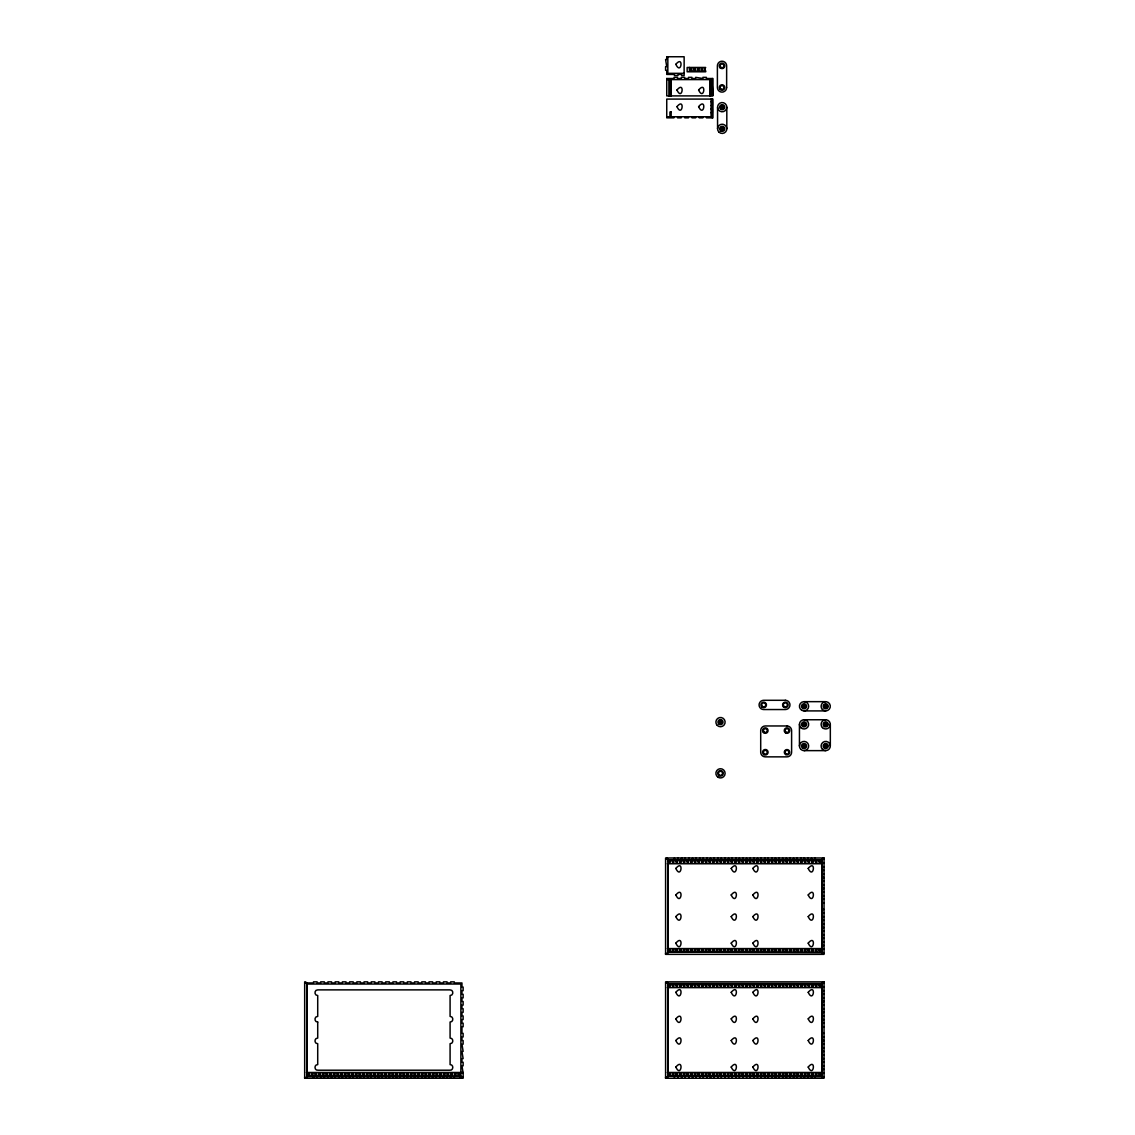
<?xml version="1.0" encoding="UTF-8"?>
<svg xmlns="http://www.w3.org/2000/svg" width="1135" height="1135" viewBox="0 0 1135 1135"><rect width="100%" height="100%" fill="white"/><g stroke="black" fill="none" stroke-linecap="round" stroke-linejoin="round"><path stroke-width="1.5" d="M306.904 1072.547L306.904 984.031L460.881 984.031L460.881 1077.243L463.123 1077.243L463.123 1078.25L304.677 1078.25L304.677 1077.172M305.826 1078.25L306.904 1076.079M665.592 1078.25L665.592 981.86L824.038 981.86L824.038 1078.25L665.592 1078.25L665.592 1077.172M665.592 954.351L665.592 857.975L824.038 857.975L824.038 954.351L665.592 954.351L665.592 953.272M666.742 954.351L666.671 953.272L667.834 953.343L667.834 858.982L666.671 859.053L666.671 857.975M666.742 78.514L666.742 79.592L711.077 79.592L711.077 95.893L666.742 95.893L666.742 78.514L674.034 78.514L674.034 77.35L677.51 77.35L677.51 78.514L681.255 78.514L681.255 77.35L684.717 77.35L684.717 78.514L688.477 78.514L688.477 77.35L691.939 77.35L691.939 78.514L695.698 78.514L695.698 77.35L702.92 78.514L702.92 77.35L706.381 77.35L706.381 78.514L712.95 78.514L712.95 95.893L712.298 86.118L711.077 86.118L711.077 95.893M667.834 1076.079L821.797 1076.519M667.834 1072.547L667.834 987.578M667.834 948.647L667.834 863.678M712.298 95.893L712.298 78.514M824.038 1077.243L821.797 1077.243L821.797 984.102L821.797 982.882L824.038 982.882M667.834 860.202L821.797 860.131L821.797 858.982L824.038 858.982L824.038 857.975M822.96 982.953L822.96 982.03M824.038 982.953L824.038 981.86M705.686 70.994L689.385 70.994L689.385 67.462M684.135 73.335L667.834 73.335L667.834 56.75M711.077 89.878L712.298 89.878M711.077 93.34L712.298 93.34M711.077 101.753L712.298 101.753L712.298 105.512L711.077 105.512M711.077 108.974L712.298 108.974L712.298 112.72L711.077 112.72M666.742 116.763L711.077 116.763L711.077 99.085M804.048 701.657L825.712 701.657M804.048 710.907L825.712 710.907M804.048 719.746L825.712 719.746M804.048 750.632L825.712 750.632M667.834 859.706L821.797 859.706M676.673 860.06L681.993 860.06M690.832 860.06L696.152 860.06M704.991 860.06L713.844 860.06M722.697 860.06L729.777 860.06M738.615 860.06L743.936 860.06M752.775 860.06L761.628 860.06M770.481 860.06L777.56 860.06M786.413 860.06L791.719 860.06M800.572 860.06L805.878 860.06M818.264 860.06L821.797 860.06M667.323 863.749L822.279 863.749M822.889 866.771L824.038 866.771M822.889 870.375L824.038 870.375M822.889 873.993L824.038 873.993M822.96 874.063L824.038 874.063M822.96 877.525L824.038 877.525M822.889 877.596L824.038 877.596M822.889 881.214L824.038 881.214M822.889 884.818L824.038 884.818M822.889 895.643L824.038 895.728M822.889 899.26L824.038 899.19M822.889 909.447L824.038 909.447M822.889 913.065L824.038 913.065M822.889 916.669L824.038 916.669M822.889 920.286L824.038 920.357M822.889 923.89L824.038 923.819M822.889 927.494L824.038 927.579M822.889 931.111L824.038 931.04M822.889 934.715L824.038 934.715M822.889 938.333L824.038 938.333M822.889 941.936L824.038 942.007M822.889 945.554L824.038 945.483M667.352 948.576L822.308 948.576M821.797 952.18L667.834 952.109L821.797 952.62M824.038 953.343L821.797 953.343L821.797 860.202M304.677 982.953L313.501 982.953L313.501 981.86L317.119 981.86L317.119 982.953L320.723 982.953L320.723 981.86L324.34 981.86L324.34 982.953L327.944 982.953L327.944 981.86L331.562 981.86L331.562 982.953L335.166 982.953L335.166 981.86L338.769 981.86L338.769 982.953L342.387 982.953L342.387 981.86L345.991 981.86L345.991 982.953L349.608 982.953L349.608 981.86L353.212 981.86L353.212 982.953L356.83 982.953L356.83 981.86L360.433 981.86L360.433 982.953L364.037 982.953L364.037 981.86L367.655 981.86L367.655 982.953L371.259 982.953L371.259 981.86L374.876 981.86L374.876 982.953L378.48 982.953L378.48 981.86L382.098 981.86L382.098 982.953L385.701 982.953L385.701 981.86L389.305 981.86L389.305 982.953L392.923 982.953L392.923 981.86L396.526 981.86L396.526 982.953L400.144 982.953L400.144 981.86L403.748 981.86L403.748 982.953L407.351 982.953L407.351 981.86L410.969 981.86L410.969 982.953L414.573 982.953L414.573 981.86L418.191 981.86L418.191 982.953L421.794 982.953L421.794 981.86L425.412 981.86L425.412 982.953L429.016 982.953L429.016 981.86L432.619 981.86L432.619 982.953L436.237 982.953L436.237 981.86L439.841 981.86L439.841 982.953L443.459 982.953L443.459 981.86L447.062 981.86L447.062 982.953L450.68 982.953L450.68 981.86L454.284 981.86L454.284 982.953L461.959 982.953L461.959 987.053L463.123 987.053L463.123 990.671L461.959 990.671L461.959 994.274L463.123 994.274L463.123 997.892L461.959 997.892L461.959 1001.496L463.123 1001.496L463.123 1005.113L461.959 1005.113L461.959 1008.717L463.123 1008.717L463.123 1012.321L461.959 1012.321L461.959 1015.938L463.123 1015.938L463.123 1019.542L461.959 1019.542L461.959 1023.16L463.123 1023.16L463.123 1026.764L461.959 1026.764L461.959 1033.347L463.123 1033.347L463.123 1036.964L461.959 1036.964L461.959 1040.568L463.123 1040.568L463.123 1044.172L461.959 1044.172L463.123 1051.393L461.959 1051.393L463.123 1058.614L461.959 1058.614L461.959 1062.232L463.123 1062.232L463.123 1065.836L461.959 1065.836L463.123 1073.057L461.959 1073.057M304.677 983.236L306.833 983.236M667.834 983.591L821.797 983.591M667.834 984.102L821.797 984.031M822.889 987.053L824.038 987.053M667.323 987.634L822.279 987.634M822.889 990.671L824.038 990.671M822.889 994.274L824.038 994.274M822.889 1005.113L824.038 1005.113M822.889 1008.717L824.038 1008.717M822.889 1012.321L824.038 1012.321M822.96 1012.406L824.038 1012.406M822.96 1015.868L824.038 1015.868M822.889 1015.938L824.038 1015.938M822.889 1019.542L824.038 1019.613M822.889 1023.16L824.038 1023.089M822.889 1033.347L824.038 1033.347M822.889 1036.964L824.038 1036.964M822.96 1040.497L824.038 1040.497M822.889 1040.568L824.038 1040.568M822.889 1044.172L824.038 1044.257M822.889 1047.789L824.038 1047.718M822.889 1051.393L824.038 1051.464M822.889 1055.011L824.038 1055.011M822.889 1058.614L824.038 1058.614M822.889 1062.232L824.038 1062.232M822.889 1065.836L824.038 1065.836M822.889 1069.44L824.038 1069.369M306.436 1072.476L463.151 1072.476L463.151 1076.803L459.632 1076.803M667.352 1072.476L822.308 1072.476M822.889 1073.057L824.038 1073.128M460.881 1076.079L306.904 1076.008L306.904 1072.476M667.834 1076.008L821.797 1076.079M306.904 1076.519L460.881 1076.519M830.323 724.357L830.323 746.021M822.96 953.272L822.96 954.351M821.882 859.053L821.882 953.272M821.882 982.953L821.882 1077.172M811.525 857.975L811.596 859.053M811.596 1077.172L811.525 1078.25M808.063 857.975L807.992 859.053M807.992 1077.172L808.063 1078.25M804.375 857.975L804.375 859.053M804.375 1077.172L804.375 1078.25M804.304 857.975L804.304 858.982M804.304 1077.243L804.304 1078.25M800.842 857.975L800.842 858.982M800.842 1077.243L800.842 1078.25M800.771 857.975L800.771 859.053M800.771 1077.172L800.771 1078.25M799.437 724.357L799.437 746.021M797.082 857.975L797.153 859.053M797.153 1077.172L797.153 1078.25M793.549 857.975L793.549 859.053M793.549 1077.172L793.549 1078.25M782.639 857.975L782.724 859.053M782.724 1077.172L782.639 1078.25M779.178 857.975L779.107 859.053M779.107 1077.172L779.178 1078.25M775.503 857.975L775.503 859.053M775.503 1077.172L775.503 1078.25M775.432 857.975L775.432 858.982M775.432 1077.243L775.432 1078.25M768.211 857.975L768.281 859.053M768.281 1077.172L768.281 1078.25M764.735 857.975L764.664 859.053M764.664 1077.172L764.735 1078.25M760.989 857.975L761.06 859.053M761.06 1077.172L760.989 1078.25M757.527 857.975L757.456 859.053M757.456 1077.172L757.527 1078.25M753.768 857.975L753.839 859.053M753.839 1077.172L753.768 1078.25M750.306 857.975L750.235 859.053M750.235 1077.172L750.235 1078.25M746.546 857.975L746.617 859.053M746.617 1077.172L746.546 1078.25M743.084 857.975L743.014 859.053M743.014 1077.172L743.084 1078.25M739.396 857.975L739.396 859.053M739.396 1077.172L739.396 1078.25M735.792 857.975L735.792 859.053M735.792 1077.172L735.792 1078.25M732.189 857.975L732.189 859.053M732.189 1077.172L732.189 1078.25M728.571 857.975L728.571 859.053M728.571 1077.172L728.571 1078.25M726.811 107.172A4.625 4.625 0 0 1 719.874 111.173A4.625 4.625 0 0 1 719.874 103.171A4.625 4.625 0 0 1 726.811 107.172L726.811 128.837M724.967 857.975L724.967 859.053M724.967 1077.172L724.967 1078.25M724.896 857.975L724.896 858.982M724.896 1077.243L724.896 1078.25M721.349 857.975L721.349 859.053M721.349 1077.172L721.349 1078.25M717.746 857.975L717.746 859.053M717.746 1077.172L717.746 1078.25M717.561 107.172L717.561 128.837M714.128 857.975L714.128 859.053M714.128 1077.172L714.128 1078.25M712.227 99.085L712.227 117.841M706.991 857.975L706.991 858.982M706.991 1077.243L706.991 1078.25M706.921 857.975L706.921 859.053M706.921 1077.172L706.921 1078.25M706.452 116.763L706.452 117.841L712.95 117.841L712.95 99.085L666.742 99.085L666.742 117.841L673.963 117.841L673.963 116.763M703.303 857.975L703.303 859.053M703.303 1077.172L703.303 1078.25M702.849 116.763L702.849 117.841L699.231 117.841L699.231 116.763M699.699 857.975L699.699 859.053M699.699 1077.172L699.699 1078.25M695.627 116.763L695.627 117.841L692.01 117.841L692.01 116.763M688.874 857.975L688.874 859.053M688.874 1077.172L688.874 1078.25M688.406 116.763L688.406 117.841L684.802 117.841L684.802 116.763M685.256 857.975L685.256 859.053M685.256 1077.172L685.256 1078.25M681.653 857.975L681.653 859.053M681.653 1077.172L681.653 1078.25M681.582 857.975L681.582 858.982M681.582 1077.243L681.582 1078.25M681.184 116.763L681.184 117.841L677.581 117.841L677.581 116.763M678.106 857.975L678.106 858.982M678.106 1077.243L678.106 1078.25M678.035 857.975L678.035 859.053M678.035 1077.172L678.035 1078.25M674.431 857.975L674.431 859.053M674.431 1077.172L674.431 1078.25M668.912 79.592L668.912 95.893M666.742 981.86L666.742 982.882M666.742 1077.172L666.742 1078.25L666.671 1077.172L667.834 1077.243L667.834 982.882L666.671 982.953L666.671 981.86M461.959 1077.172L461.959 1078.25M454.284 1077.172L454.355 1078.25M447.062 1077.172L447.062 1078.25M443.459 1077.172L443.459 1078.25M439.841 1077.172L439.841 1078.25M436.237 1077.172L436.237 1078.25M436.166 1077.243L436.166 1078.25M432.705 1077.243L432.705 1078.25M432.619 1077.172L432.619 1078.25M429.016 1077.172L429.016 1078.25M425.412 1077.172L425.412 1078.25M414.573 1077.172L414.573 1078.25M410.969 1077.172L410.969 1078.25M400.144 1077.172L400.144 1078.25M396.526 1077.172L396.526 1078.25M392.923 1077.172L392.923 1078.25M392.852 1077.243L392.852 1078.25M389.376 1077.243L389.376 1078.25M389.305 1077.172L389.305 1078.25M385.701 1077.172L385.63 1078.25M382.098 1077.172L382.169 1078.25M378.48 1077.172L378.48 1078.25M371.259 1077.172L371.259 1078.25M367.655 1077.172L367.655 1078.25M364.037 1077.172L364.037 1078.25M360.433 1077.172L360.433 1078.25M356.83 1077.172L356.83 1078.25M353.212 1077.172L353.212 1078.25M349.608 1077.172L349.608 1078.25M345.991 1077.172L345.991 1078.25M342.387 1077.172L342.387 1078.25M338.769 1077.172L338.769 1078.25M335.166 1077.172L335.095 1078.25M331.562 1077.172L331.562 1078.25M324.34 1077.172L324.34 1078.25M320.723 1077.172L320.723 1078.25M317.119 1077.172L317.119 1078.25M313.501 1077.172L313.501 1078.25M313.43 1077.243L313.43 1078.25M306.833 982.953L306.833 1077.172M305.755 982.953L305.755 981.86L304.677 981.86L304.677 1078.25M317.715 1022.039L317.715 1038.071C314.083 1037.901 314.083 1043.874 317.715 1043.703L317.715 1064.602C313.842 1064.46 314.253 1070.872 318.07 1070.206L449.715 1070.206C453.532 1070.872 453.957 1064.46 450.084 1064.602L450.084 1043.703C453.716 1043.874 453.716 1037.901 450.084 1038.071L450.084 1022.039C453.716 1022.209 453.716 1016.251 450.084 1016.407L450.084 995.508C453.716 995.679 453.716 989.72 450.084 989.876L317.757 989.876C314.097 989.649 314.055 995.679 317.715 995.508L317.715 1016.407C314.083 1016.251 314.083 1022.209 317.715 1022.039M666.742 857.975L666.742 858.982L666.742 857.975M666.742 56.75L666.742 59.488L665.592 59.488L666.742 66.695L665.592 66.695L665.592 70.313L666.742 70.313L666.742 74.428L674.431 74.428L674.431 75.506L678.035 75.506L678.035 74.428L681.653 74.428L681.653 75.506L684.135 75.506L684.135 56.75L666.742 56.75M669.92 79.592L669.92 95.893L669.92 79.592M671.154 79.592L671.154 95.893L671.154 79.592M709.985 79.592L709.985 95.893L709.985 79.592M822.889 1077.243L822.889 1078.25L822.889 1077.172M822.96 857.975L822.96 859.053L822.889 857.975M675.836 64.312C681.241 75.974 684.079 54.437 675.836 64.312M676.957 90.02C682.348 101.696 685.185 80.145 676.957 90.02M676.957 106.647C682.348 118.324 685.185 96.773 676.957 106.647M698.607 90.02C704.012 101.696 706.85 80.145 698.607 90.02M698.607 106.647C704.012 118.324 706.85 96.773 698.607 106.647M675.836 868.431C681.241 880.093 684.079 858.557 675.836 868.431M675.836 894.962C681.241 906.638 684.079 885.087 675.836 894.962M675.836 916.626C681.241 928.288 684.079 906.751 675.836 916.626M675.836 943.157C681.241 954.833 684.079 933.282 675.836 943.157M675.836 992.331C681.241 1003.993 684.079 982.456 675.836 992.331M675.836 1018.861C681.241 1030.537 684.079 1008.987 675.836 1018.861M675.836 1040.525C681.241 1052.188 684.079 1030.651 675.836 1040.525M675.836 1067.056C681.241 1078.718 684.079 1057.182 675.836 1067.056M731.195 868.431C736.601 880.093 739.438 858.557 731.195 868.431M731.195 894.962C736.601 906.638 739.438 885.087 731.195 894.962M731.195 916.626C736.601 928.288 739.438 906.751 731.195 916.626M731.195 943.157C736.601 954.833 739.438 933.282 731.195 943.157M731.195 992.331C736.601 1003.993 739.438 982.456 731.195 992.331M731.195 1018.861C736.601 1030.537 739.438 1008.987 731.195 1018.861M731.195 1040.525C736.601 1052.188 739.438 1030.651 731.195 1040.525M731.195 1067.056C736.601 1078.718 739.438 1057.182 731.195 1067.056M752.86 868.431C758.251 880.093 761.088 858.557 752.86 868.431M752.86 894.962C758.251 906.638 761.088 885.087 752.86 894.962M752.86 916.626C758.251 928.288 761.088 906.751 752.86 916.626M752.86 943.157C758.251 954.833 761.088 933.282 752.86 943.157M752.86 992.331C758.251 1003.993 761.088 982.456 752.86 992.331M752.86 1018.861C758.251 1030.537 761.088 1008.987 752.86 1018.861M752.86 1040.525C758.251 1052.188 761.088 1030.651 752.86 1040.525M752.86 1067.056C758.251 1078.718 761.088 1057.182 752.86 1067.056M808.205 868.431C813.611 880.093 816.448 858.557 808.205 868.431M808.205 894.962C813.611 906.638 816.448 885.087 808.205 894.962M808.205 916.626C813.611 928.288 816.448 906.751 808.205 916.626M808.205 943.157C813.611 954.833 816.448 933.282 808.205 943.157M808.205 992.331C813.611 1003.993 816.448 982.456 808.205 992.331M808.205 1018.861C813.611 1030.537 816.448 1008.987 808.205 1018.861M808.205 1040.525C813.611 1052.188 816.448 1030.651 808.205 1040.525M808.205 1067.056C813.611 1078.718 816.448 1057.182 808.205 1067.056M307.684 1073.994C309.004 1078.136 310.905 1071.085 307.684 1073.994M311.345 1073.994C312.678 1078.136 314.565 1071.085 311.345 1073.994M315.019 1073.994C316.339 1078.136 318.24 1071.085 315.019 1073.994M318.68 1073.994C320.013 1078.136 321.9 1071.085 318.68 1073.994M322.354 1073.994C323.674 1078.136 325.575 1071.085 322.354 1073.994M326.015 1073.994C327.348 1078.136 329.235 1071.085 326.015 1073.994M329.689 1073.994C331.009 1078.136 332.91 1071.085 329.689 1073.994M333.349 1073.994C334.683 1078.136 336.57 1071.085 333.349 1073.994M337.024 1073.994C338.343 1078.136 340.245 1071.085 337.024 1073.994M340.684 1073.994C342.018 1078.136 343.905 1071.085 340.684 1073.994M344.359 1073.994C345.678 1078.136 347.565 1071.085 344.359 1073.994M348.019 1073.994C349.353 1078.136 351.24 1071.085 348.019 1073.994M351.694 1073.994C353.013 1078.136 354.9 1071.085 351.694 1073.994M355.354 1073.994C356.688 1078.136 358.575 1071.085 355.354 1073.994M359.029 1073.994C360.348 1078.136 362.235 1071.085 359.029 1073.994M362.689 1073.994C364.023 1078.136 365.91 1071.085 362.689 1073.994M366.364 1073.994C367.683 1078.136 369.57 1071.085 366.364 1073.994M370.024 1073.994C371.358 1078.136 373.245 1071.085 370.024 1073.994M373.699 1073.994C375.018 1078.136 376.905 1071.085 373.699 1073.994M377.359 1073.994C378.693 1078.136 380.58 1071.085 377.359 1073.994M381.034 1073.994C382.353 1078.136 384.24 1071.085 381.034 1073.994M384.694 1073.994C386.028 1078.136 387.915 1071.085 384.694 1073.994M388.369 1073.994C389.688 1078.136 391.575 1071.085 388.369 1073.994M392.029 1073.994C393.363 1078.136 395.25 1071.085 392.029 1073.994M395.704 1073.994C397.023 1078.136 398.91 1071.085 395.704 1073.994M399.364 1073.994C400.698 1078.136 402.584 1071.085 399.364 1073.994M403.038 1073.994C404.358 1078.136 406.245 1071.085 403.038 1073.994M406.699 1073.994C408.033 1078.136 409.919 1071.085 406.699 1073.994M410.373 1073.994C411.693 1078.136 413.58 1071.085 410.373 1073.994M414.034 1073.994C415.367 1078.136 417.254 1071.085 414.034 1073.994M417.708 1073.994C419.028 1078.136 420.915 1071.085 417.708 1073.994M421.369 1073.994C422.702 1078.136 424.589 1071.085 421.369 1073.994M425.043 1073.994C426.363 1078.136 428.25 1071.085 425.043 1073.994M428.704 1073.994C430.037 1078.136 431.924 1071.085 428.704 1073.994M432.378 1073.994C433.698 1078.136 435.585 1071.085 432.378 1073.994M436.039 1073.994C437.372 1078.136 439.259 1071.085 436.039 1073.994M439.713 1073.994C441.033 1078.136 442.92 1071.085 439.713 1073.994M443.374 1073.994C444.707 1078.136 446.594 1071.085 443.374 1073.994M447.048 1073.994C448.368 1078.136 450.255 1071.085 447.048 1073.994M450.709 1073.994C452.042 1078.136 453.929 1071.085 450.709 1073.994M454.383 1073.994C455.702 1078.136 457.589 1071.085 454.383 1073.994M458.043 1073.994C459.377 1078.136 461.264 1071.085 458.043 1073.994M690.151 68.98C691.485 73.122 693.371 66.057 690.151 68.98M693.826 68.98C695.145 73.122 697.032 66.057 693.826 68.98M697.486 68.98C698.819 73.122 700.706 66.057 697.486 68.98M701.16 68.98C702.48 73.122 704.367 66.057 701.16 68.98M704.821 68.98L705.686 71.789L687.143 71.789L687.143 67.462L705.686 67.462L704.821 68.98M721.278 106.931C722.428 110.521 724.059 104.406 721.278 106.931M721.278 128.595C722.428 132.171 724.059 126.056 721.278 128.595M668.572 861.664C669.905 865.792 671.792 858.741 668.572 861.664M672.246 861.664C673.566 865.792 675.453 858.741 672.246 861.664M675.907 861.664C677.24 865.792 679.127 858.741 675.907 861.664M679.581 861.664C680.901 865.792 682.788 858.741 679.581 861.664M668.6 950.108C669.934 954.237 671.821 947.186 668.6 950.108M683.242 861.664C684.575 865.792 686.462 858.741 683.242 861.664M672.275 950.108C673.594 954.237 675.481 947.186 672.275 950.108M668.572 985.549C669.905 989.692 671.792 982.64 668.572 985.549M686.916 861.664C688.236 865.792 690.123 858.741 686.916 861.664M675.935 950.108C677.269 954.237 679.156 947.186 675.935 950.108M672.246 985.549C673.566 989.692 675.453 982.64 672.246 985.549M690.577 861.664C691.91 865.792 693.797 858.741 690.577 861.664M679.61 950.108C680.929 954.237 682.816 947.186 679.61 950.108M675.907 985.549C677.24 989.692 679.127 982.64 675.907 985.549M694.251 861.664C695.571 865.792 697.457 858.741 694.251 861.664M683.27 950.108C684.604 954.237 686.491 947.186 683.27 950.108M679.581 985.549C680.901 989.692 682.788 982.64 679.581 985.549M668.6 1073.994C669.934 1078.136 671.821 1071.085 668.6 1073.994M697.912 861.664C699.245 865.792 701.132 858.741 697.912 861.664M686.945 950.108C688.264 954.237 690.151 947.186 686.945 950.108M683.242 985.549C684.575 989.692 686.462 982.64 683.242 985.549M672.275 1073.994C673.594 1078.136 675.481 1071.085 672.275 1073.994M719.59 721.86C720.739 725.449 722.385 719.335 719.59 721.86M701.586 861.664C702.905 865.792 704.792 858.741 701.586 861.664M690.605 950.108C691.939 954.237 693.826 947.186 690.605 950.108M686.916 985.549C688.236 989.692 690.123 982.64 686.916 985.549M675.935 1073.994C677.269 1078.136 679.156 1071.085 675.935 1073.994M705.246 861.664C706.58 865.792 708.467 858.741 705.246 861.664M694.279 950.108C695.599 954.237 697.486 947.186 694.279 950.108M690.577 985.549C691.91 989.692 693.797 982.64 690.577 985.549M679.61 1073.994C680.929 1078.136 682.816 1071.085 679.61 1073.994M708.921 861.664C710.24 865.792 712.127 858.741 708.921 861.664M697.94 950.108C699.274 954.237 701.16 947.186 697.94 950.108M694.251 985.549C695.571 989.692 697.457 982.64 694.251 985.549M683.27 1073.994C684.604 1078.136 686.491 1071.085 683.27 1073.994M712.581 861.664C713.915 865.792 715.802 858.741 712.581 861.664M701.614 950.108C702.934 954.237 704.821 947.186 701.614 950.108M697.912 985.549C699.245 989.692 701.132 982.64 697.912 985.549M686.945 1073.994C688.264 1078.136 690.151 1071.085 686.945 1073.994M716.256 861.664C717.575 865.792 719.462 858.741 716.256 861.664M705.275 950.108C706.608 954.237 708.495 947.186 705.275 950.108M701.586 985.549C702.905 989.692 704.792 982.64 701.586 985.549M690.605 1073.994C691.939 1078.136 693.826 1071.085 690.605 1073.994M719.916 861.664C721.25 865.792 723.137 858.741 719.916 861.664M708.949 950.108C710.269 954.237 712.156 947.186 708.949 950.108M705.246 985.549C706.58 989.692 708.467 982.64 705.246 985.549M694.279 1073.994C695.599 1078.136 697.486 1071.085 694.279 1073.994M723.591 861.664C724.91 865.792 726.797 858.741 723.591 861.664M712.61 950.108C713.943 954.237 715.83 947.186 712.61 950.108M708.921 985.549C710.24 989.692 712.127 982.64 708.921 985.549M697.94 1073.994C699.274 1078.136 701.16 1071.085 697.94 1073.994M727.251 861.664C728.585 865.792 730.472 858.741 727.251 861.664M716.284 950.108C717.604 954.237 719.491 947.186 716.284 950.108M712.581 985.549C713.915 989.692 715.802 982.64 712.581 985.549M701.614 1073.994C702.934 1078.136 704.821 1071.085 701.614 1073.994M730.926 861.664C732.245 865.792 734.132 858.741 730.926 861.664M719.945 950.108C721.278 954.237 723.165 947.186 719.945 950.108M716.256 985.549C717.575 989.692 719.462 982.64 716.256 985.549M705.275 1073.994C706.608 1078.136 708.495 1071.085 705.275 1073.994M734.586 861.664C735.92 865.792 737.807 858.741 734.586 861.664M723.619 950.108C724.939 954.237 726.826 947.186 723.619 950.108M719.916 985.549C721.25 989.692 723.137 982.64 719.916 985.549M708.949 1073.994C710.269 1078.136 712.156 1071.085 708.949 1073.994M738.261 861.664C739.58 865.792 741.467 858.741 738.261 861.664M727.28 950.108C728.613 954.237 730.5 947.186 727.28 950.108M723.591 985.549C724.91 989.692 726.797 982.64 723.591 985.549M712.61 1073.994C713.943 1078.136 715.83 1071.085 712.61 1073.994M741.921 861.664C743.255 865.792 745.142 858.741 741.921 861.664M730.954 950.108C732.274 954.237 734.161 947.186 730.954 950.108M727.251 985.549C728.585 989.692 730.472 982.64 727.251 985.549M716.284 1073.994C717.604 1078.136 719.491 1071.085 716.284 1073.994M745.596 861.664C746.915 865.792 748.802 858.741 745.596 861.664M734.615 950.108C735.948 954.237 737.835 947.186 734.615 950.108M730.926 985.549C732.245 989.692 734.132 982.64 730.926 985.549M719.945 1073.994C721.278 1078.136 723.165 1071.085 719.945 1073.994M749.256 861.664C750.59 865.792 752.477 858.741 749.256 861.664M738.289 950.108C739.609 954.237 741.495 947.186 738.289 950.108M734.586 985.549C735.92 989.692 737.807 982.64 734.586 985.549M723.619 1073.994C724.939 1078.136 726.826 1071.085 723.619 1073.994M752.931 861.664C754.25 865.792 756.137 858.741 752.931 861.664M741.95 950.108C743.283 954.237 745.17 947.186 741.95 950.108M738.261 985.549C739.58 989.692 741.467 982.64 738.261 985.549M727.28 1073.994C728.613 1078.136 730.5 1071.085 727.28 1073.994M756.591 861.664C757.925 865.792 759.812 858.741 756.591 861.664M745.624 950.108C746.943 954.237 748.83 947.186 745.624 950.108M741.921 985.549C743.255 989.692 745.142 982.64 741.921 985.549M730.954 1073.994C732.274 1078.136 734.161 1071.085 730.954 1073.994M760.266 861.664C761.585 865.792 763.472 858.741 760.266 861.664M749.284 950.108C750.618 954.237 752.505 947.186 749.284 950.108M745.596 985.549C746.915 989.692 748.802 982.64 745.596 985.549M734.615 1073.994C735.948 1078.136 737.835 1071.085 734.615 1073.994M763.926 861.664C765.26 865.792 767.147 858.741 763.926 861.664M752.959 950.108C754.278 954.237 756.165 947.186 752.959 950.108M749.256 985.549C750.59 989.692 752.477 982.64 749.256 985.549M738.289 1073.994C739.609 1078.136 741.495 1071.085 738.289 1073.994M767.6 861.664C768.92 865.792 770.807 858.741 767.6 861.664M756.619 950.108C757.953 954.237 759.84 947.186 756.619 950.108M752.931 985.549C754.25 989.692 756.137 982.64 752.931 985.549M741.95 1073.994C743.283 1078.136 745.17 1071.085 741.95 1073.994M771.261 861.664C772.594 865.792 774.481 858.741 771.261 861.664M760.294 950.108C761.613 954.237 763.5 947.186 760.294 950.108M756.591 985.549C757.925 989.692 759.812 982.64 756.591 985.549M745.624 1073.994C746.943 1078.136 748.83 1071.085 745.624 1073.994M774.935 861.664C776.255 865.792 778.142 858.741 774.935 861.664M763.954 950.108C765.288 954.237 767.175 947.186 763.954 950.108M760.266 985.549C761.585 989.692 763.472 982.64 760.266 985.549M749.284 1073.994C750.618 1078.136 752.505 1071.085 749.284 1073.994M778.596 861.664C779.915 865.792 781.816 858.741 778.596 861.664M767.629 950.108C768.948 954.237 770.835 947.186 767.629 950.108M763.926 985.549C765.26 989.692 767.147 982.64 763.926 985.549M752.959 1073.994C754.278 1078.136 756.165 1071.085 752.959 1073.994M782.27 861.664C783.59 865.792 785.477 858.741 782.27 861.664M803.14 706.041C804.289 709.63 805.935 703.516 803.14 706.041M771.289 950.108C772.623 954.237 774.51 947.186 771.289 950.108M767.6 985.549C768.92 989.692 770.807 982.64 767.6 985.549M756.619 1073.994C757.953 1078.136 759.84 1071.085 756.619 1073.994M803.14 724.116C804.289 727.705 805.935 721.59 803.14 724.116M785.931 861.664C787.25 865.792 789.151 858.741 785.931 861.664M774.964 950.108C776.283 954.237 778.17 947.186 774.964 950.108M771.261 985.549C772.594 989.692 774.481 982.64 771.261 985.549M803.14 745.78C804.289 749.355 805.935 743.241 803.14 745.78M760.294 1073.994C761.613 1078.136 763.5 1071.085 760.294 1073.994M789.605 861.664C790.925 865.792 792.812 858.741 789.605 861.664M778.624 950.108C779.958 954.237 781.845 947.186 778.624 950.108M774.935 985.549C776.255 989.692 778.142 982.64 774.935 985.549M763.954 1073.994C765.288 1078.136 767.175 1071.085 763.954 1073.994M793.266 861.664C794.585 865.792 796.486 858.741 793.266 861.664M782.299 950.108C783.618 954.237 785.505 947.186 782.299 950.108M778.596 985.549C779.915 989.692 781.816 982.64 778.596 985.549M767.629 1073.994C768.948 1078.136 770.835 1071.085 767.629 1073.994M796.94 861.664C798.26 865.792 800.147 858.741 796.94 861.664M785.959 950.108C787.293 954.237 789.18 947.186 785.959 950.108M782.27 985.549C783.59 989.692 785.477 982.64 782.27 985.549M771.289 1073.994C772.623 1078.136 774.51 1071.085 771.289 1073.994M800.601 861.664C801.92 865.792 803.821 858.741 800.601 861.664M789.634 950.108C790.953 954.237 792.84 947.186 789.634 950.108M785.931 985.549C787.25 989.692 789.151 982.64 785.931 985.549M774.964 1073.994C776.283 1078.136 778.17 1071.085 774.964 1073.994M804.275 861.664C805.595 865.792 807.482 858.741 804.275 861.664M824.804 706.041C825.954 709.63 827.585 703.516 824.804 706.041M793.294 950.108C794.628 954.237 796.515 947.186 793.294 950.108M789.605 985.549C790.925 989.692 792.812 982.64 789.605 985.549M778.624 1073.994C779.958 1078.136 781.845 1071.085 778.624 1073.994M824.804 724.116C825.954 727.705 827.585 721.59 824.804 724.116M807.936 861.664C809.255 865.792 811.156 858.741 807.936 861.664M796.969 950.108C798.288 954.237 800.175 947.186 796.969 950.108M824.804 745.78C825.954 749.355 827.585 743.241 824.804 745.78M793.266 985.549C794.585 989.692 796.486 982.64 793.266 985.549M782.299 1073.994C783.618 1078.136 785.505 1071.085 782.299 1073.994M811.596 861.664C812.93 865.792 814.817 858.741 811.596 861.664M800.629 950.108C801.948 954.237 803.85 947.186 800.629 950.108M796.94 985.549C798.26 989.692 800.147 982.64 796.94 985.549M785.959 1073.994C787.293 1078.136 789.18 1071.085 785.959 1073.994M815.27 861.664C816.59 865.792 818.491 858.741 815.27 861.664M804.304 950.108C805.623 954.237 807.51 947.186 804.304 950.108M800.601 985.549C801.92 989.692 803.821 982.64 800.601 985.549M789.634 1073.994C790.953 1078.136 792.84 1071.085 789.634 1073.994M818.931 861.664C820.264 865.792 822.151 858.741 818.931 861.664M807.964 950.108C809.283 954.237 811.184 947.186 807.964 950.108M804.275 985.549C805.595 989.692 807.482 982.64 804.275 985.549M793.294 1073.994C794.628 1078.136 796.515 1071.085 793.294 1073.994M811.639 950.108C812.958 954.237 814.845 947.186 811.639 950.108M807.936 985.549C809.255 989.692 811.156 982.64 807.936 985.549M796.969 1073.994C798.288 1078.136 800.175 1071.085 796.969 1073.994M815.299 950.108C816.618 954.237 818.519 947.186 815.299 950.108M811.596 985.549C812.93 989.692 814.817 982.64 811.596 985.549M800.629 1073.994C801.948 1078.136 803.85 1071.085 800.629 1073.994M818.973 950.108C820.293 954.237 822.18 947.186 818.973 950.108M815.27 985.549C816.59 989.692 818.491 982.64 815.27 985.549M804.304 1073.994C805.623 1078.136 807.51 1071.085 804.304 1073.994M818.931 985.549C820.264 989.692 822.151 982.64 818.931 985.549M807.964 1073.994C809.283 1078.136 811.184 1071.085 807.964 1073.994M811.639 1073.994C812.958 1078.136 814.845 1071.085 811.639 1073.994M815.299 1073.994C816.618 1078.136 818.519 1071.085 815.299 1073.994M818.973 1073.994C820.293 1078.136 822.18 1071.085 818.973 1073.994M671.154 111.996L669.92 111.996L669.92 116.479L671.154 116.479L671.154 111.996M785.349 700.295L763.699 700.295A4.625 4.625 0 0 0 759.074 704.92A4.625 4.625 0 0 0 763.699 709.545L785.349 709.545A4.625 4.625 0 0 0 789.974 704.92A4.625 4.625 0 0 0 785.349 700.295M786.981 725.96L765.331 725.96A4.625 4.625 0 0 0 760.705 730.571L760.705 752.235A4.625 4.625 0 0 0 765.331 756.861L786.981 756.861A4.625 4.625 0 0 0 791.606 752.235L791.606 730.571A4.625 4.625 0 0 0 786.981 725.96M824.038 863.097L822.96 863.097L824.038 863.167M824.038 888.435L822.889 888.435L824.038 888.506M824.038 891.968L822.96 891.968L824.038 892.039M824.038 902.864L822.889 902.864L824.038 902.935M824.038 949.158L822.889 949.158L824.038 949.229M824.038 997.892L822.889 997.892L824.038 997.963M824.038 1001.425L822.96 1001.425L824.038 1001.496M824.038 1026.764L822.889 1026.764L824.038 1026.834M815.27 858.982L815.27 857.975L815.2 859.053M815.27 1078.25L815.27 1077.243L815.2 1078.25M789.932 859.053L789.932 857.975L789.861 858.982M789.932 1078.25L789.932 1077.172L789.861 1078.25M786.399 858.982L786.399 857.975L786.328 859.053M786.399 1078.25L786.399 1077.243L786.328 1078.25M771.956 858.982L771.956 857.975L771.885 859.053M771.956 1078.25L771.956 1077.243L771.885 1078.25M726.641 87.508L726.641 65.844A4.625 4.625 0 0 0 722.016 61.219A4.625 4.625 0 0 0 717.391 65.844L717.391 87.508A4.625 4.625 0 0 0 722.016 92.119A4.625 4.625 0 0 0 726.641 87.508M710.524 859.053L710.524 857.975L710.453 858.982M710.524 1078.25L710.524 1077.172L710.453 1078.25M696.081 859.053L696.081 857.975L696.01 858.982M696.081 1078.25L696.081 1077.172L696.01 1078.25M692.549 858.982L692.549 857.975L692.478 859.053M692.549 1078.25L692.549 1077.243L692.478 1078.25M450.68 1078.25L450.68 1077.172L450.595 1078.25M421.794 1078.25L421.794 1077.172L421.723 1078.25M418.262 1078.25L418.262 1077.243L418.191 1078.25M407.351 1078.25L407.351 1077.172L407.281 1078.25M403.819 1078.25L403.819 1077.243L403.748 1078.25M374.947 1078.25L374.947 1077.243L374.876 1078.25M327.944 1078.25L327.944 1077.172L327.873 1078.25M718.923 132.1A4.625 4.625 0 0 0 726.641 130.028A4.625 4.625 0 0 0 720.995 124.368A4.625 4.625 0 0 0 718.923 132.1M721.349 130.27A1.66 1.66 0 0 0 723.846 128.837A1.66 1.66 0 0 0 721.349 127.39A1.66 1.66 0 0 0 721.349 130.27M720.924 131.022A2.525 2.525 0 0 0 724.712 128.837A2.525 2.525 0 0 0 720.924 126.652A2.525 2.525 0 0 0 720.924 131.022M721.349 108.62A1.66 1.66 0 0 0 723.846 107.172A1.66 1.66 0 0 0 721.349 105.739A1.66 1.66 0 0 0 721.349 108.62M720.924 109.371A2.525 2.525 0 0 0 724.712 107.172A2.525 2.525 0 0 0 720.924 104.987A2.525 2.525 0 0 0 720.924 109.371M720.072 89.438A2.738 2.738 0 0 0 724.669 88.218A2.738 2.738 0 0 0 721.307 84.855A2.738 2.738 0 0 0 720.072 89.438M720.697 88.828A1.873 1.873 0 0 0 723.832 87.991A1.873 1.873 0 0 0 721.534 85.692A1.873 1.873 0 0 0 720.697 88.828M720.072 67.788A2.738 2.738 0 0 0 724.669 66.554A2.738 2.738 0 0 0 721.307 63.191A2.738 2.738 0 0 0 720.072 67.788M720.697 67.178A1.873 1.873 0 0 0 723.832 66.327A1.873 1.873 0 0 0 721.534 64.028A1.873 1.873 0 0 0 720.697 67.178M822.435 709.545A4.625 4.625 0 0 0 830.167 707.474A4.625 4.625 0 0 0 824.507 701.827A4.625 4.625 0 0 0 822.435 709.545M801.736 710.283A4.625 4.625 0 0 0 808.673 706.282A4.625 4.625 0 0 0 801.736 702.281A4.625 4.625 0 0 0 801.736 710.283M803.225 707.715A1.66 1.66 0 0 0 805.708 706.282A1.66 1.66 0 0 0 803.225 704.849A1.66 1.66 0 0 0 803.225 707.715M802.786 708.467A2.525 2.525 0 0 0 806.574 706.282A2.525 2.525 0 0 0 802.786 704.097A2.525 2.525 0 0 0 802.786 708.467M824.875 707.715A1.66 1.66 0 0 0 827.372 706.282A1.66 1.66 0 0 0 824.875 704.849A1.66 1.66 0 0 0 824.875 707.715M824.45 708.467A2.525 2.525 0 0 0 828.238 706.282A2.525 2.525 0 0 0 824.45 704.097A2.525 2.525 0 0 0 824.45 708.467M822.435 749.284A4.625 4.625 0 0 0 830.167 747.213A4.625 4.625 0 0 0 824.507 741.552A4.625 4.625 0 0 0 822.435 749.284M800.785 749.284A4.625 4.625 0 0 0 808.517 747.213A4.625 4.625 0 0 0 802.856 741.552A4.625 4.625 0 0 0 800.785 749.284M822.435 727.634A4.625 4.625 0 0 0 830.167 725.563A4.625 4.625 0 0 0 824.507 719.902A4.625 4.625 0 0 0 822.435 727.634M800.785 727.634A4.625 4.625 0 0 0 808.517 725.563A4.625 4.625 0 0 0 802.856 719.902A4.625 4.625 0 0 0 800.785 727.634M802.871 747.199A1.66 1.66 0 0 0 805.651 746.447A1.66 1.66 0 0 0 803.623 744.418A1.66 1.66 0 0 0 802.871 747.199M802.786 748.206A2.525 2.525 0 0 0 806.574 746.021A2.525 2.525 0 0 0 802.786 743.836A2.525 2.525 0 0 0 802.786 748.206M802.871 725.535A1.66 1.66 0 0 0 805.651 724.797A1.66 1.66 0 0 0 803.623 722.754A1.66 1.66 0 0 0 802.871 725.535M802.786 726.542A2.525 2.525 0 0 0 806.574 724.357A2.525 2.525 0 0 0 802.786 722.172A2.525 2.525 0 0 0 802.786 726.542M824.535 747.199A1.66 1.66 0 0 0 827.316 746.447A1.66 1.66 0 0 0 825.273 744.418A1.66 1.66 0 0 0 824.535 747.199M824.45 748.206A2.525 2.525 0 0 0 828.238 746.021A2.525 2.525 0 0 0 824.45 743.836A2.525 2.525 0 0 0 824.45 748.206M824.535 725.535A1.66 1.66 0 0 0 827.316 724.797A1.66 1.66 0 0 0 825.273 722.754A1.66 1.66 0 0 0 824.535 725.535M824.45 726.542A2.525 2.525 0 0 0 828.238 724.357A2.525 2.525 0 0 0 824.45 722.172A2.525 2.525 0 0 0 824.45 726.542M719.136 775.702A2.738 2.738 0 0 0 723.25 773.332A2.738 2.738 0 0 0 719.136 770.949A2.738 2.738 0 0 0 719.136 775.702M718.185 777.333A4.625 4.625 0 0 0 725.123 773.332A4.625 4.625 0 0 0 718.185 769.331A4.625 4.625 0 0 0 718.185 777.333M719.079 774.765A2.015 2.015 0 0 0 722.456 773.857A2.015 2.015 0 0 0 719.973 771.374A2.015 2.015 0 0 0 719.079 774.765M717.235 725.378A4.625 4.625 0 0 0 724.967 723.307A4.625 4.625 0 0 0 719.306 717.646A4.625 4.625 0 0 0 717.235 725.378M719.675 723.548A1.66 1.66 0 0 0 722.158 722.101A1.66 1.66 0 0 0 719.675 720.668A1.66 1.66 0 0 0 719.675 723.548M719.235 724.3A2.525 2.525 0 0 0 723.023 722.101A2.525 2.525 0 0 0 719.235 719.916A2.525 2.525 0 0 0 719.235 724.3M763.954 754.605A2.738 2.738 0 0 0 768.069 752.235A2.738 2.738 0 0 0 763.954 749.852A2.738 2.738 0 0 0 763.954 754.605M764.394 753.867A1.873 1.873 0 0 0 767.203 752.235A1.873 1.873 0 0 0 764.394 750.604A1.873 1.873 0 0 0 764.394 753.867M763.387 732.515A2.738 2.738 0 0 0 767.969 731.281A2.738 2.738 0 0 0 764.621 727.932A2.738 2.738 0 0 0 763.387 732.515M764.394 732.203A1.873 1.873 0 0 0 767.203 730.571A1.873 1.873 0 0 0 764.394 728.954A1.873 1.873 0 0 0 764.394 732.203M785.619 732.955A2.738 2.738 0 0 0 789.733 730.571A2.738 2.738 0 0 0 785.619 728.202A2.738 2.738 0 0 0 785.619 732.955M786.044 732.203A1.873 1.873 0 0 0 788.868 730.571A1.873 1.873 0 0 0 786.044 728.954A1.873 1.873 0 0 0 786.044 732.203M785.647 754.548A2.667 2.667 0 0 0 789.662 752.235A2.667 2.667 0 0 0 785.647 749.923A2.667 2.667 0 0 0 785.647 754.548M786.044 753.867A1.873 1.873 0 0 0 788.868 752.235A1.873 1.873 0 0 0 786.044 750.604A1.873 1.873 0 0 0 786.044 753.867M761.755 706.864A2.738 2.738 0 0 0 766.338 705.63A2.738 2.738 0 0 0 762.99 702.267A2.738 2.738 0 0 0 761.755 706.864M762.266 706.353A2.015 2.015 0 0 0 765.643 705.445A2.015 2.015 0 0 0 763.174 702.962A2.015 2.015 0 0 0 762.266 706.353M783.42 706.864A2.738 2.738 0 0 0 788.002 705.63A2.738 2.738 0 0 0 784.64 702.267A2.738 2.738 0 0 0 783.42 706.864M783.93 706.353A2.015 2.015 0 0 0 787.307 705.445A2.015 2.015 0 0 0 784.824 702.962A2.015 2.015 0 0 0 783.93 706.353"/></g></svg>
